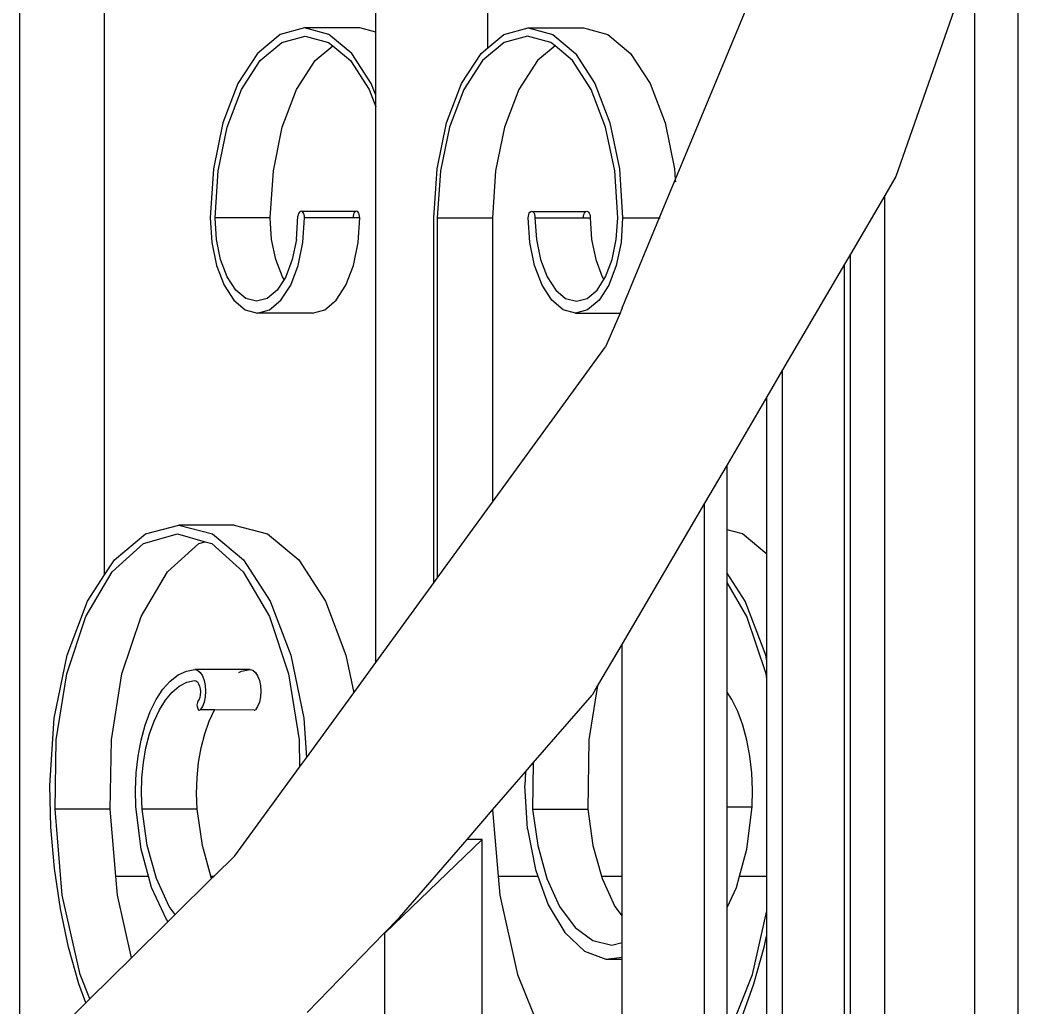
# Model space of a CAD drawing. Header units: millimetres. Extents: x 173236 to 801264, y -94969 to 615039.
# Drawn here: x 397896.4 to 398036.4, y -1942.2 to -1803.8 of the extents above; entities that cross this region are included whole.
import ezdxf

# ---------------------------------------------------------------- set-up
doc = ezdxf.new("R2010")
doc.units = ezdxf.units.MM
doc.header["$MEASUREMENT"] = 0
doc.layers.add('VOX-A-ELEV-1-NEAR', color=130, linetype='Continuous')
doc.layers.add('VOX-A-WALL-PATT', color=233, linetype='Continuous')

# ---------------------------------------------------------------- blocks, each defined once
blk = doc.blocks.new('west stsircase')
at = {"layer": 'VOX-A-WALL-PATT'}
for p, q in [((1461583.86, -1600.66), (1461583.86, -1145.51)), ((1461595.73, -1531.6), (1461595.73, -1157.84)), ((1461633.76, -1455.5), (1461633.76, -1201.09)), ((1461649.47, -1457.7), (1461649.47, -1224.5)), ((1461723.86, -1573.82), (1461723.86, -1419.52)), ((1461717.81, -1444.06), (1461706.74, -1475.75)), ((1461717.81, -2358.09), (1461717.81, -1444.06)), ((1461688.63, -1445.23), (1461675.78, -1476.14)), ((1461620.35, -1455.81), (1461617.16, -1458.47)), ((1461623.77, -1454.9), (1461620.35, -1455.81)), ((1461631.51, -1454.9), (1461623.77, -1454.9)), ((1461627.2, -1455.81), (1461623.77, -1454.9)), ((1461630.39, -1458.47), (1461627.2, -1455.81)), ((1461633.76, -1455.5), (1461631.51, -1454.9)), ((1461633.76, -1464.35), (1461633.76, -1455.5)), ((1461649.47, -1457.7), (1461651.74, -1455.81)), ((1461651.74, -1455.81), (1461655.16, -1454.9)), ((1461655.16, -1454.9), (1461658.59, -1455.81)), ((1461655.16, -1454.9), (1461662.9, -1454.9)), ((1461658.59, -1455.81), (1461661.78, -1458.47)), ((1461662.9, -1454.9), (1461666.33, -1455.81)), ((1461666.33, -1455.81), (1461669.52, -1458.47)), ((1461617.55, -1459.48), (1461620.6, -1456.94)), ((1461620.6, -1456.94), (1461623.88, -1456.07)), ((1461623.88, -1456.07), (1461627.15, -1456.94)), ((1461625.29, -1459.48), (1461627.75, -1457.43)), ((1461627.15, -1456.94), (1461627.75, -1457.43)), ((1461627.75, -1457.43), (1461630.21, -1459.48)), ((1461651.78, -1456.94), (1461648.73, -1459.48)), ((1461655.05, -1456.07), (1461651.78, -1456.94)), ((1461658.33, -1456.94), (1461655.05, -1456.07)), ((1461658.92, -1457.43), (1461656.47, -1459.48)), ((1461658.92, -1457.43), (1461658.33, -1456.94)), ((1461661.38, -1459.48), (1461658.92, -1457.43)), ((1461617.16, -1458.47), (1461614.42, -1462.71)), ((1461633.13, -1462.71), (1461630.39, -1458.47)), ((1461645.8, -1462.71), (1461648.54, -1458.47)), ((1461648.54, -1458.47), (1461649.47, -1457.7)), ((1461661.78, -1458.47), (1461664.52, -1462.71)), ((1461669.52, -1458.47), (1461672.26, -1462.71)), ((1461614.93, -1463.53), (1461617.55, -1459.48)), ((1461622.67, -1463.53), (1461625.29, -1459.48)), ((1461630.21, -1459.48), (1461632.83, -1463.53)), ((1461648.73, -1459.48), (1461646.11, -1463.53)), ((1461656.47, -1459.48), (1461653.85, -1463.53)), ((1461664, -1463.53), (1461661.38, -1459.48)), ((1461614.42, -1462.71), (1461612.31, -1468.23)), ((1461633.76, -1464.35), (1461633.13, -1462.71)), ((1461643.7, -1468.23), (1461645.8, -1462.71)), ((1461664.52, -1462.71), (1461666.62, -1468.23)), ((1461672.26, -1462.71), (1461674.36, -1468.23)), ((1461612.92, -1468.81), (1461614.93, -1463.53)), ((1461620.66, -1468.81), (1461622.67, -1463.53)), ((1461632.83, -1463.53), (1461633.76, -1465.97)), ((1461633.76, -1465.97), (1461633.76, -1464.35)), ((1461646.11, -1463.53), (1461644.1, -1468.81)), ((1461653.85, -1463.53), (1461651.84, -1468.81)), ((1461666.01, -1468.81), (1461664, -1463.53)), ((1461633.76, -1543.89), (1461633.76, -1465.97)), ((1461612.31, -1468.23), (1461610.99, -1474.65)), ((1461642.38, -1474.65), (1461643.7, -1468.23)), ((1461666.62, -1468.23), (1461667.94, -1474.65)), ((1461674.36, -1468.23), (1461675.68, -1474.65)), ((1461611.66, -1474.95), (1461612.92, -1468.81)), ((1461619.4, -1474.95), (1461620.66, -1468.81)), ((1461644.1, -1468.81), (1461642.83, -1474.95)), ((1461651.84, -1468.81), (1461650.57, -1474.95)), ((1461667.28, -1474.95), (1461666.01, -1468.81)), ((1461610.99, -1474.65), (1461610.54, -1481.55)), ((1461611.23, -1481.55), (1461611.66, -1474.95)), ((1461618.97, -1481.55), (1461619.4, -1474.95)), ((1461641.93, -1481.55), (1461642.38, -1474.65)), ((1461642.83, -1474.95), (1461642.4, -1481.55)), ((1461650.57, -1474.95), (1461650.14, -1481.55)), ((1461667.71, -1481.55), (1461667.28, -1474.95)), ((1461667.94, -1474.65), (1461668.39, -1481.55)), ((1461675.68, -1474.65), (1461675.78, -1476.14)), ((1461675.78, -1476.14), (1461673.53, -1481.55)), ((1461675.78, -1476.14), (1461675.8, -1476.47)), ((1461706.74, -1475.75), (1461705.19, -1478.39)), ((1461705.19, -1478.39), (1461700.36, -1486.63)), ((1461705.19, -1608.7), (1461705.19, -1478.39)), ((1461622.89, -1481.07), (1461622.85, -1481.3)), ((1461622.97, -1480.88), (1461622.89, -1481.07)), ((1461623.07, -1480.73), (1461622.97, -1480.88)), ((1461623.18, -1480.63), (1461623.07, -1480.73)), ((1461623.3, -1480.6), (1461623.18, -1480.63)), ((1461623.42, -1480.63), (1461623.3, -1480.6)), ((1461623.54, -1480.73), (1461623.42, -1480.63)), ((1461630.92, -1480.63), (1461623.42, -1480.63)), ((1461623.63, -1480.88), (1461623.54, -1480.73)), ((1461623.71, -1481.07), (1461623.63, -1480.88)), ((1461623.76, -1481.3), (1461623.71, -1481.07)), ((1461630.63, -1481.07), (1461630.59, -1481.3)), ((1461630.71, -1480.88), (1461630.63, -1481.07)), ((1461630.81, -1480.73), (1461630.71, -1480.88)), ((1461630.92, -1480.63), (1461630.81, -1480.73)), ((1461631.04, -1480.6), (1461630.92, -1480.63)), ((1461631.16, -1480.63), (1461631.04, -1480.6)), ((1461631.28, -1480.73), (1461631.16, -1480.63)), ((1461631.38, -1480.88), (1461631.28, -1480.73)), ((1461631.45, -1481.07), (1461631.38, -1480.88)), ((1461631.5, -1481.3), (1461631.45, -1481.07)), ((1461655.18, -1481.3), (1461655.22, -1481.07)), ((1461655.22, -1481.07), (1461655.3, -1480.88)), ((1461655.3, -1480.88), (1461655.4, -1480.73)), ((1461655.4, -1480.73), (1461655.51, -1480.63)), ((1461655.51, -1480.63), (1461655.63, -1480.6)), ((1461655.63, -1480.6), (1461655.75, -1480.63)), ((1461655.75, -1480.63), (1461655.87, -1480.73)), ((1461655.75, -1480.63), (1461663.25, -1480.63)), ((1461655.87, -1480.73), (1461655.97, -1480.88)), ((1461655.97, -1480.88), (1461656.04, -1481.07)), ((1461656.04, -1481.07), (1461656.09, -1481.3)), ((1461662.92, -1481.3), (1461662.96, -1481.07)), ((1461662.96, -1481.07), (1461663.04, -1480.88)), ((1461663.04, -1480.88), (1461663.14, -1480.73)), ((1461663.14, -1480.73), (1461663.25, -1480.63)), ((1461663.25, -1480.63), (1461663.37, -1480.6)), ((1461663.37, -1480.6), (1461663.5, -1480.63)), ((1461663.5, -1480.63), (1461663.61, -1480.73)), ((1461663.61, -1480.73), (1461663.71, -1480.88)), ((1461663.71, -1480.88), (1461663.78, -1481.07)), ((1461663.78, -1481.07), (1461663.83, -1481.3)), ((1461610.54, -1481.55), (1461610.77, -1485)), ((1461618.97, -1481.55), (1461611.23, -1481.55)), ((1461611.42, -1484.57), (1461611.23, -1481.55)), ((1461619.16, -1484.57), (1461618.97, -1481.55)), ((1461622.63, -1484.57), (1461622.85, -1481.3)), ((1461623.55, -1485), (1461623.77, -1481.55)), ((1461623.77, -1481.55), (1461623.76, -1481.3)), ((1461630.57, -1481.55), (1461623.77, -1481.55)), ((1461630.59, -1481.3), (1461630.57, -1481.55)), ((1461631.51, -1481.55), (1461630.57, -1481.55)), ((1461631.29, -1485), (1461631.51, -1481.55)), ((1461631.51, -1481.55), (1461631.5, -1481.3)), ((1461641.93, -1532.68), (1461641.93, -1481.55)), ((1461642.4, -1481.55), (1461642.4, -1532.03)), ((1461642.4, -1481.55), (1461650.14, -1481.55)), ((1461650.14, -1481.55), (1461650.14, -1521.41)), ((1461655.16, -1481.55), (1461655.18, -1481.3)), ((1461655.39, -1485), (1461655.16, -1481.55)), ((1461656.09, -1481.3), (1461656.1, -1481.55)), ((1461656.1, -1481.55), (1461656.3, -1484.57)), ((1461656.1, -1481.55), (1461662.9, -1481.55)), ((1461662.9, -1481.55), (1461662.92, -1481.3)), ((1461662.9, -1481.55), (1461663.85, -1481.55)), ((1461663.83, -1481.3), (1461663.85, -1481.55)), ((1461663.85, -1481.55), (1461664.04, -1484.57)), ((1461667.51, -1484.57), (1461667.71, -1481.55)), ((1461668.39, -1481.55), (1461668.17, -1485)), ((1461673.53, -1481.55), (1461668.31, -1494.11)), ((1461668.39, -1481.55), (1461673.53, -1481.55)), ((1461673.53, -1481.55), (1461673.66, -1481.55)), ((1461610.77, -1485), (1461611.43, -1488.21)), ((1461612, -1487.39), (1461611.42, -1484.57)), ((1461619.74, -1487.39), (1461619.16, -1484.57)), ((1461622.63, -1484.57), (1461622.05, -1487.39)), ((1461622.89, -1488.21), (1461623.55, -1485)), ((1461630.63, -1488.21), (1461631.29, -1485)), ((1461656.05, -1488.21), (1461655.39, -1485)), ((1461656.3, -1484.57), (1461656.88, -1487.39)), ((1461664.04, -1484.57), (1461664.62, -1487.39)), ((1461666.93, -1487.39), (1461667.51, -1484.57)), ((1461668.17, -1485), (1461667.51, -1488.21)), ((1461700.36, -1486.63), (1461699.54, -1488.01)), ((1461700.36, -1770.68), (1461700.36, -1486.63)), ((1461611.43, -1488.21), (1461612.48, -1490.97)), ((1461612.92, -1489.81), (1461612, -1487.39)), ((1461620.67, -1489.81), (1461619.74, -1487.39)), ((1461622.05, -1487.39), (1461621.13, -1489.81)), ((1461621.84, -1490.97), (1461622.89, -1488.21)), ((1461629.58, -1490.97), (1461630.63, -1488.21)), ((1461657.1, -1490.97), (1461656.05, -1488.21)), ((1461656.88, -1487.39), (1461657.8, -1489.81)), ((1461664.62, -1487.39), (1461665.54, -1489.81)), ((1461666.01, -1489.81), (1461666.93, -1487.39)), ((1461667.51, -1488.21), (1461666.46, -1490.97)), ((1461699.54, -1488.01), (1461690.84, -1502.84)), ((1461699.54, -1608.67), (1461699.54, -1488.01)), ((1461612.48, -1490.97), (1461613.85, -1493.09)), ((1461614.13, -1491.67), (1461612.92, -1489.81)), ((1461620.9, -1490.17), (1461619.93, -1491.67)), ((1461620.46, -1493.09), (1461621.84, -1490.97)), ((1461620.9, -1490.17), (1461620.67, -1489.81)), ((1461621.13, -1489.81), (1461620.9, -1490.17)), ((1461628.21, -1493.09), (1461629.58, -1490.97)), ((1461658.47, -1493.09), (1461657.1, -1490.97)), ((1461657.8, -1489.81), (1461659.01, -1491.67)), ((1461664.81, -1491.67), (1461665.78, -1490.17)), ((1461666.46, -1490.97), (1461665.09, -1493.09)), ((1461665.54, -1489.81), (1461665.78, -1490.17)), ((1461665.78, -1490.17), (1461666.01, -1489.81)), ((1461615.53, -1492.84), (1461614.13, -1491.67)), ((1461619.93, -1491.67), (1461618.53, -1492.84)), ((1461659.01, -1491.67), (1461660.4, -1492.84)), ((1461663.41, -1492.84), (1461664.81, -1491.67)), ((1461613.85, -1493.09), (1461615.44, -1494.42)), ((1461617.03, -1493.23), (1461615.53, -1492.84)), ((1461618.53, -1492.84), (1461617.03, -1493.23)), ((1461618.87, -1494.42), (1461620.46, -1493.09)), ((1461626.61, -1494.42), (1461628.21, -1493.09)), ((1461660.06, -1494.42), (1461658.47, -1493.09)), ((1461660.4, -1492.84), (1461661.91, -1493.23)), ((1461661.91, -1493.23), (1461663.41, -1492.84)), ((1461665.09, -1493.09), (1461663.49, -1494.42)), ((1461615.44, -1494.42), (1461617.16, -1494.87)), ((1461617.16, -1494.87), (1461618.87, -1494.42)), ((1461624.9, -1494.87), (1461617.16, -1494.87)), ((1461624.9, -1494.87), (1461626.61, -1494.42)), ((1461661.78, -1494.87), (1461660.06, -1494.42)), ((1461663.49, -1494.42), (1461661.78, -1494.87)), ((1461661.78, -1494.87), (1461668.03, -1494.87)), ((1461668.03, -1494.87), (1461666.01, -1499.63)), ((1461668.18, -1494.52), (1461668.03, -1494.87)), ((1461668.31, -1494.2), (1461668.18, -1494.52)), ((1461668.31, -1494.2), (1461668.31, -1494.11)), ((1461650.14, -1521.41), (1461666.01, -1499.63)), ((1461690.84, -1502.84), (1461688.63, -1506.62)), ((1461690.84, -1753.18), (1461690.84, -1502.84)), ((1461688.63, -1506.62), (1461683.04, -1516.15)), ((1461688.63, -1528.7), (1461688.63, -1506.62)), ((1461683.04, -1516.15), (1461679.89, -1521.52)), ((1461683.04, -1525.27), (1461683.04, -1516.15)), ((1461642.4, -1532.03), (1461650.14, -1521.41)), ((1461679.89, -1521.52), (1461668.31, -1541.26)), ((1461679.89, -1775.19), (1461679.89, -1521.52)), ((1461601.47, -1525.84), (1461606.16, -1524.6)), ((1461613.9, -1524.6), (1461606.16, -1524.6)), ((1461606.16, -1524.6), (1461610.85, -1525.84)), ((1461613.9, -1524.6), (1461618.59, -1525.84)), ((1461597.1, -1529.49), (1461601.47, -1525.84)), ((1461601.2, -1527.2), (1461605.97, -1525.84)), ((1461605.97, -1525.84), (1461609.84, -1526.94)), ((1461610.85, -1525.84), (1461615.22, -1529.49)), ((1461618.59, -1525.84), (1461622.96, -1529.49)), ((1461685.21, -1525.84), (1461683.04, -1525.27)), ((1461683.04, -1531.35), (1461683.04, -1525.27)), ((1461688.63, -1528.7), (1461685.21, -1525.84)), ((1461596.79, -1531.15), (1461601.2, -1527.2)), ((1461604.54, -1531.15), (1461608.94, -1527.2)), ((1461608.94, -1527.2), (1461609.84, -1526.94)), ((1461609.84, -1526.94), (1461610.75, -1527.2)), ((1461610.75, -1527.2), (1461615.15, -1531.15)), ((1461688.63, -1543.63), (1461688.63, -1528.7)), ((1461595.73, -1531.6), (1461597.1, -1529.49)), ((1461615.22, -1529.49), (1461618.97, -1535.29)), ((1461622.96, -1529.49), (1461626.71, -1535.29)), ((1461593.1, -1537.4), (1461596.79, -1531.15)), ((1461593.34, -1535.29), (1461595.73, -1531.6)), ((1461600.85, -1537.4), (1461604.54, -1531.15)), ((1461615.15, -1531.15), (1461618.84, -1537.4)), ((1461685.59, -1535.29), (1461683.04, -1531.35)), ((1461683.04, -1532.67), (1461683.04, -1531.35)), ((1461638.41, -1537.5), (1461641.93, -1532.68)), ((1461641.93, -1532.68), (1461642.4, -1532.03)), ((1461685.83, -1537.4), (1461683.04, -1532.67)), ((1461683.04, -1548.05), (1461683.04, -1532.67)), ((1461590.46, -1542.84), (1461593.34, -1535.29)), ((1461618.97, -1535.29), (1461621.85, -1542.84)), ((1461626.71, -1535.29), (1461629.59, -1542.84)), ((1461688.47, -1542.84), (1461685.59, -1535.29)), ((1461590.42, -1545.46), (1461593.1, -1537.4)), ((1461598.16, -1545.46), (1461600.85, -1537.4)), ((1461618.84, -1537.4), (1461621.53, -1545.46)), ((1461633.76, -1543.89), (1461638.41, -1537.5)), ((1461688.52, -1545.46), (1461685.83, -1537.4)), ((1461668.31, -1541.26), (1461664.88, -1547.1)), ((1461668.31, -1573.82), (1461668.31, -1541.26)), ((1461588.65, -1551.65), (1461590.46, -1542.84)), ((1461621.85, -1542.84), (1461623.66, -1551.65)), ((1461629.59, -1542.84), (1461630.68, -1548.12)), ((1461630.68, -1548.12), (1461633.76, -1543.89)), ((1461688.63, -1543.63), (1461688.47, -1542.84)), ((1461688.63, -1546.16), (1461688.63, -1543.63)), ((1461588.94, -1554.7), (1461590.42, -1545.46)), ((1461596.68, -1554.7), (1461598.16, -1545.46)), ((1461604.95, -1546.47), (1461606.05, -1545.61)), ((1461606.05, -1545.61), (1461607.21, -1545.07)), ((1461607.21, -1545.07), (1461608.39, -1544.86)), ((1461616.13, -1544.86), (1461608.39, -1544.86)), ((1461608.39, -1544.86), (1461608.78, -1544.96)), ((1461608.78, -1544.96), (1461609.14, -1545.26)), ((1461609.14, -1545.26), (1461609.46, -1545.75)), ((1461614.54, -1545.26), (1461614.95, -1545.07)), ((1461614.95, -1545.07), (1461616.13, -1544.86)), ((1461616.13, -1544.86), (1461616.52, -1544.96)), ((1461616.52, -1544.96), (1461616.89, -1545.26)), ((1461616.89, -1545.26), (1461617.2, -1545.75)), ((1461621.53, -1545.46), (1461623.01, -1554.7)), ((1461688.63, -1546.16), (1461688.52, -1545.46)), ((1461603.91, -1547.63), (1461604.95, -1546.47)), ((1461606.2, -1547.18), (1461607.26, -1546.64)), ((1461607.26, -1546.64), (1461608.34, -1546.4)), ((1461608.34, -1546.4), (1461608.55, -1546.45)), ((1461608.55, -1546.45), (1461608.75, -1546.6)), ((1461608.75, -1546.6), (1461608.92, -1546.84)), ((1461608.92, -1546.84), (1461609.05, -1547.17)), ((1461609.46, -1545.75), (1461609.7, -1546.37)), ((1461609.7, -1546.37), (1461609.85, -1547.11)), ((1461617.2, -1545.75), (1461617.44, -1546.37)), ((1461617.44, -1546.37), (1461617.59, -1547.11)), ((1461688.63, -1573.82), (1461688.63, -1546.16)), ((1461602.96, -1549.07), (1461603.91, -1547.63)), ((1461604.26, -1549.13), (1461605.2, -1548.02)), ((1461605.2, -1548.02), (1461606.2, -1547.18)), ((1461609.05, -1547.17), (1461609.14, -1547.56)), ((1461609.15, -1548.39), (1461609.07, -1548.79)), ((1461609.14, -1547.56), (1461609.17, -1547.97)), ((1461609.17, -1547.97), (1461609.15, -1548.39)), ((1461609.85, -1547.11), (1461609.9, -1547.89)), ((1461609.9, -1547.89), (1461609.85, -1548.68)), ((1461617.59, -1547.11), (1461617.64, -1547.89)), ((1461617.64, -1547.89), (1461617.59, -1548.68)), ((1461624.03, -1557.24), (1461630.68, -1548.12)), ((1461655.87, -1557.93), (1461664.1, -1548.44)), ((1461664.88, -1547.1), (1461663.67, -1554.7)), ((1461664.88, -1547.1), (1461664.1, -1548.44)), ((1461683.71, -1549.07), (1461683.04, -1548.05)), ((1461683.04, -1564.09), (1461683.04, -1548.05)), ((1461602.13, -1550.76), (1461602.96, -1549.07)), ((1461603.41, -1550.49), (1461604.26, -1549.13)), ((1461608.7, -1549.65), (1461608.69, -1549.83)), ((1461608.69, -1549.83), (1461608.7, -1550.02)), ((1461608.74, -1549.47), (1461608.7, -1549.65)), ((1461608.79, -1549.32), (1461608.74, -1549.47)), ((1461608.87, -1549.21), (1461608.79, -1549.32)), ((1461608.95, -1549.13), (1461608.87, -1549.21)), ((1461609.07, -1548.79), (1461608.95, -1549.13)), ((1461609.7, -1549.41), (1461609.46, -1550.04)), ((1461609.85, -1548.68), (1461609.7, -1549.41)), ((1461617.44, -1549.41), (1461617.2, -1550.04)), ((1461617.59, -1548.68), (1461617.44, -1549.41)), ((1461684.55, -1550.76), (1461683.71, -1549.07)), ((1461601.41, -1552.67), (1461602.13, -1550.76)), ((1461602.66, -1552.08), (1461603.41, -1550.49)), ((1461608.7, -1550.02), (1461608.74, -1550.19)), ((1461608.74, -1550.19), (1461608.8, -1550.34)), ((1461608.8, -1550.34), (1461608.87, -1550.45)), ((1461608.87, -1550.45), (1461608.96, -1550.53)), ((1461608.96, -1550.53), (1461609.05, -1550.55)), ((1461609.05, -1550.55), (1461609.14, -1550.52)), ((1461609.46, -1550.04), (1461609.14, -1550.52)), ((1461611.13, -1550.52), (1461609.14, -1550.52)), ((1461610.4, -1552.08), (1461611.13, -1550.52)), ((1461616.7, -1550.53), (1461611.13, -1550.52)), ((1461616.7, -1550.53), (1461616.79, -1550.55)), ((1461616.79, -1550.55), (1461616.89, -1550.52)), ((1461617.2, -1550.04), (1461616.89, -1550.52)), ((1461685.26, -1552.67), (1461684.55, -1550.76)), ((1461588.04, -1561.09), (1461588.65, -1551.65)), ((1461602.03, -1553.87), (1461602.66, -1552.08)), ((1461609.77, -1553.87), (1461610.4, -1552.08)), ((1461623.66, -1551.65), (1461624.03, -1557.24)), ((1461600.84, -1554.76), (1461601.41, -1552.67)), ((1461601.53, -1555.82), (1461602.03, -1553.87)), ((1461609.27, -1555.82), (1461609.77, -1553.87)), ((1461685.83, -1554.76), (1461685.26, -1552.67)), ((1461588.78, -1564.41), (1461588.94, -1554.7)), ((1461596.52, -1564.41), (1461596.68, -1554.7)), ((1461600.42, -1557), (1461600.84, -1554.76)), ((1461623.01, -1554.7), (1461623.07, -1558.55)), ((1461663.67, -1554.7), (1461663.51, -1564.41)), ((1461686.26, -1557), (1461685.83, -1554.76)), ((1461601.17, -1557.88), (1461601.53, -1555.82)), ((1461608.91, -1557.88), (1461609.27, -1555.82)), ((1461600.15, -1559.32), (1461600.42, -1557)), ((1461600.96, -1560.04), (1461601.17, -1557.88)), ((1461608.7, -1560.04), (1461608.91, -1557.88)), ((1461623.07, -1558.55), (1461624.03, -1557.24)), ((1461654.78, -1559.19), (1461655.87, -1557.93)), ((1461655.87, -1557.93), (1461655.77, -1564.41)), ((1461686.52, -1559.32), (1461686.26, -1557)), ((1461600.05, -1561.7), (1461600.15, -1559.32)), ((1461614.01, -1570.98), (1461623.07, -1558.55)), ((1461650.15, -1564.53), (1461654.78, -1559.19)), ((1461654.78, -1559.19), (1461654.66, -1561.09)), ((1461686.63, -1561.7), (1461686.52, -1559.32)), ((1461600.9, -1562.22), (1461600.96, -1560.04)), ((1461608.64, -1562.22), (1461608.7, -1560.04)), ((1461588.2, -1566.96), (1461588.04, -1561.09)), ((1461600.11, -1564.09), (1461600.05, -1561.7)), ((1461600.99, -1564.41), (1461600.9, -1562.22)), ((1461608.73, -1564.41), (1461608.64, -1562.22)), ((1461655.04, -1567.17), (1461654.66, -1561.09)), ((1461686.56, -1564.09), (1461686.63, -1561.7)), ((1461596.52, -1564.41), (1461588.78, -1564.41)), ((1461589.8, -1576.47), (1461588.78, -1564.41)), ((1461597.32, -1573.82), (1461596.52, -1564.41)), ((1461600.86, -1570.03), (1461600.11, -1564.09)), ((1461608.73, -1564.41), (1461600.99, -1564.41)), ((1461601.71, -1569.52), (1461600.99, -1564.41)), ((1461609.45, -1569.52), (1461608.73, -1564.41)), ((1461646.57, -1568.66), (1461650.15, -1564.53)), ((1461650.15, -1564.53), (1461650.94, -1573.82)), ((1461655.77, -1564.41), (1461663.51, -1564.41)), ((1461655.77, -1564.41), (1461656.49, -1569.52)), ((1461663.51, -1564.41), (1461664.23, -1569.52)), ((1461683.04, -1564.09), (1461686.56, -1564.09)), ((1461683.04, -1578.23), (1461683.04, -1564.09)), ((1461685.81, -1570.03), (1461686.56, -1564.09)), ((1461588.7, -1572.75), (1461588.2, -1566.96)), ((1461655.04, -1567.17), (1461656.16, -1572.87)), ((1461635.03, -1581.8), (1461648.67, -1568.66)), ((1461637.09, -1579.6), (1461646.57, -1568.66)), ((1461648.67, -1568.66), (1461646.57, -1568.66)), ((1461648.67, -1594.48), (1461648.67, -1568.66)), ((1461601.89, -1573.82), (1461600.86, -1570.03)), ((1461603, -1574.16), (1461601.71, -1569.52)), ((1461610.64, -1573.82), (1461609.45, -1569.52)), ((1461656.49, -1569.52), (1461657.77, -1574.16)), ((1461664.23, -1569.52), (1461665.42, -1573.82)), ((1461684.78, -1573.82), (1461685.81, -1570.03)), ((1461614.01, -1570.98), (1461611.12, -1573.82)), ((1461589.53, -1578.39), (1461588.7, -1572.75)), ((1461656.16, -1572.87), (1461656.5, -1573.82)), ((1461597.32, -1573.82), (1461601.89, -1573.82)), ((1461597.54, -1576.47), (1461597.32, -1573.82)), ((1461602.32, -1575.4), (1461601.89, -1573.82)), ((1461604.79, -1578.06), (1461603, -1574.16)), ((1461610.74, -1574.16), (1461605.64, -1579.22)), ((1461610.64, -1573.82), (1461611.12, -1573.82)), ((1461610.74, -1574.16), (1461610.64, -1573.82)), ((1461611.12, -1573.82), (1461610.74, -1574.16)), ((1461610.75, -1574.19), (1461610.74, -1574.16)), ((1461650.94, -1573.82), (1461656.5, -1573.82)), ((1461650.94, -1573.82), (1461651.16, -1576.47)), ((1461656.5, -1573.82), (1461657.95, -1577.82)), ((1461657.77, -1574.16), (1461659.56, -1578.06)), ((1461665.42, -1573.82), (1461668.31, -1573.82)), ((1461665.42, -1573.82), (1461665.51, -1574.16)), ((1461665.51, -1574.16), (1461667.31, -1578.06)), ((1461668.31, -1579.42), (1461668.31, -1573.82)), ((1461684.35, -1575.4), (1461684.78, -1573.82)), ((1461684.78, -1573.82), (1461688.63, -1573.82)), ((1461688.63, -1578.7), (1461688.63, -1573.82)), ((1461723.86, -1773.82), (1461723.86, -1573.82)), ((1461604.4, -1579.88), (1461602.32, -1575.4)), ((1461683.04, -1578.23), (1461684.35, -1575.4)), ((1461592.3, -1587.61), (1461589.8, -1576.47)), ((1461599.51, -1585.25), (1461597.54, -1576.47)), ((1461651.16, -1576.47), (1461653.66, -1587.61)), ((1461657.95, -1577.82), (1461660.29, -1581.72)), ((1461590.67, -1583.8), (1461589.53, -1578.39)), ((1461605.64, -1579.22), (1461604.65, -1580.2)), ((1461605.64, -1579.22), (1461604.79, -1578.06)), ((1461659.56, -1578.06), (1461661.76, -1581.02)), ((1461667.31, -1578.06), (1461668.31, -1579.42)), ((1461683.04, -1596.59), (1461683.04, -1578.23)), ((1461686.63, -1587.61), (1461688.63, -1578.7)), ((1461688.63, -1582.05), (1461688.63, -1578.7)), ((1461604.65, -1580.2), (1461599.51, -1585.25)), ((1461604.65, -1580.2), (1461604.4, -1579.88)), ((1461634.93, -1581.8), (1461637.09, -1579.6)), ((1461668.31, -1583.14), (1461668.31, -1579.42)), ((1461624.13, -1592.95), (1461634.93, -1581.8)), ((1461634.93, -1581.8), (1461635.03, -1581.8)), ((1461635.03, -2507.23), (1461635.03, -1581.8)), ((1461660.29, -1581.72), (1461663.05, -1584.33)), ((1461661.76, -1581.02), (1461664.23, -1582.86)), ((1461664.23, -1582.86), (1461666.86, -1583.48)), ((1461666.86, -1583.48), (1461668.31, -1583.14)), ((1461668.31, -1585.18), (1461668.31, -1583.14)), ((1461688.26, -1583.8), (1461688.63, -1582.05)), ((1461688.63, -1601.83), (1461688.63, -1582.05)), ((1461592.11, -1588.92), (1461590.67, -1583.8)), ((1461663.05, -1584.33), (1461666.04, -1585.47)), ((1461686.82, -1588.92), (1461688.26, -1583.8)), ((1461599.51, -1585.25), (1461593.66, -1591.01)), ((1461666.04, -1585.47), (1461668.31, -1585.18)), ((1461666.04, -1585.47), (1461668.31, -1585.47)), ((1461668.31, -1585.47), (1461668.31, -1585.18)), ((1461668.31, -1609.06), (1461668.31, -1585.47)), ((1461593.66, -1591.01), (1461592.3, -1587.61)), ((1461653.66, -1587.61), (1461657.48, -1597.13)), ((1461683.04, -1596.59), (1461686.63, -1587.61)), ((1461593.08, -1591.58), (1461592.11, -1588.92)), ((1461685.1, -1593.66), (1461686.82, -1588.92)), ((1461593.08, -1591.58), (1461583.86, -1600.66)), ((1461593.66, -1591.01), (1461593.08, -1591.58))]:
    blk.add_line(p, q, dxfattribs=at)

msp = doc.modelspace()

# ---------------------------------------------------------------- block references
at = {"layer": 'VOX-A-ELEV-1-NEAR'}
msp.add_blockref('west stsircase', (-1063687.48, -350), dxfattribs=at)

doc.saveas('drawing.dxf')
